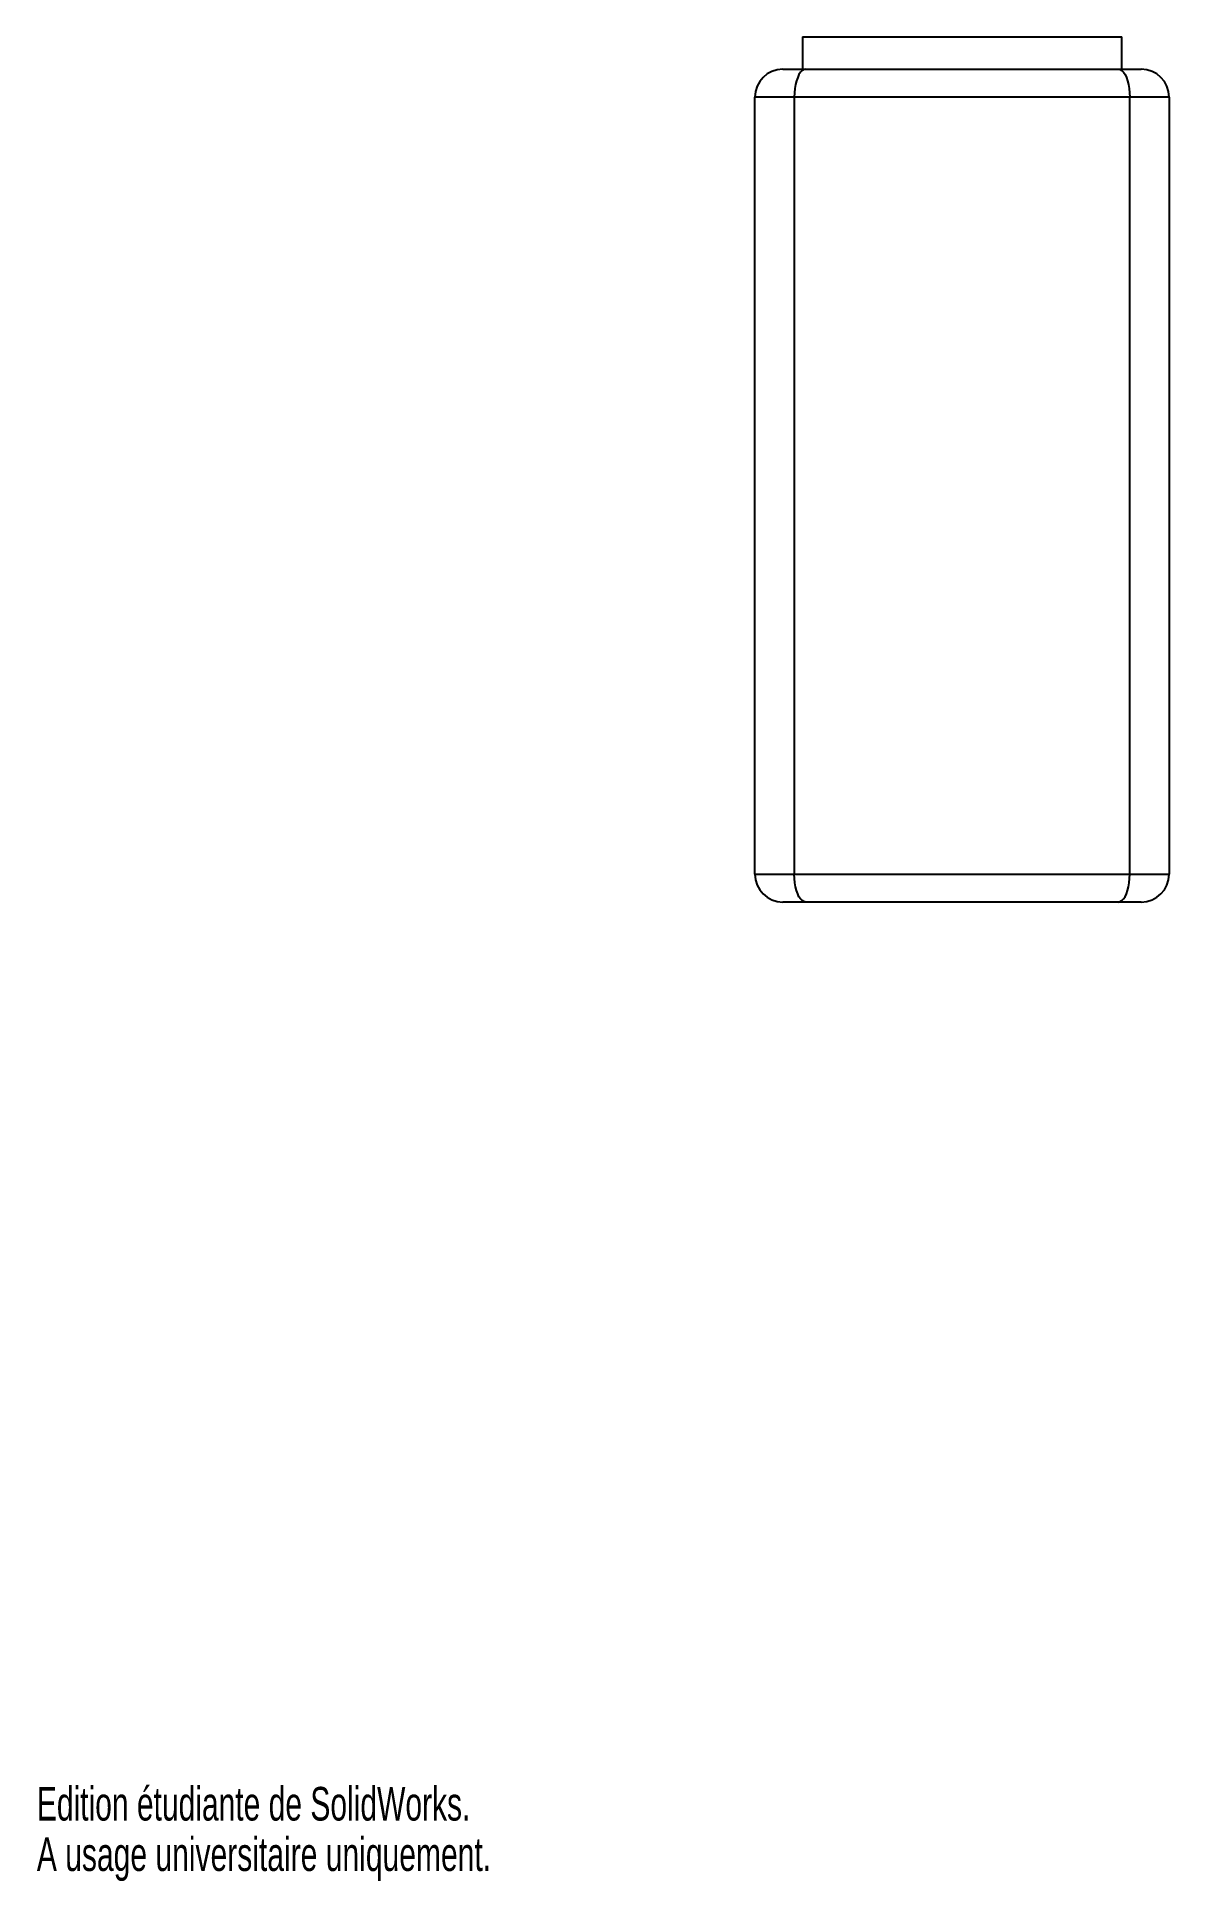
# Model space of a CAD drawing. Extents: x 0 to 122, y 0 to 199.
import ezdxf
from ezdxf.enums import TextEntityAlignment as Align

# ---------------------------------------------------------------- set-up
doc = ezdxf.new("R2010")
doc.units = 0
doc.layers.get('0').update_dxf_attribs({"linetype": 'CONTINUOUS'})

msp = doc.modelspace()

# ---------------------------------------------------------------- linework, layer by layer
at = {"color": 7, "linetype": 'CONTINUOUS'}
for p, q in [((82.72, 199.31), (82.72, 195.81)), ((82.72, 199.31), (117.22, 199.31)), ((117.22, 195.81), (117.22, 199.31)), ((80.59, 195.81), (83.08, 195.81)), ((83.08, 195.81), (116.85, 195.81)), ((116.85, 195.81), (119.34, 195.81)), ((81.84, 192.81), (77.59, 192.81)), ((77.59, 108.81), (77.59, 192.81)), ((118.09, 192.81), (81.84, 192.81)), ((81.84, 192.81), (81.84, 108.81)), ((122.34, 192.81), (118.09, 192.81)), ((118.09, 108.81), (118.09, 192.81)), ((122.34, 192.81), (122.34, 108.81)), ((77.59, 108.81), (81.84, 108.81)), ((81.84, 108.81), (118.09, 108.81)), ((118.09, 108.81), (122.34, 108.81)), ((83.08, 105.81), (80.59, 105.81)), ((116.85, 105.81), (83.08, 105.81)), ((119.34, 105.81), (116.85, 105.81))]:
    msp.add_line(p, q, dxfattribs=at)
for points in [[(83.08, 195.81), (82.89, 195.77), (82.7, 195.66), (82.52, 195.48), (82.35, 195.24), (82.21, 194.93), (82.08, 194.57), (81.98, 194.17), (81.9, 193.74), (81.86, 193.28), (81.84, 192.81)], [(116.85, 195.81), (117.04, 195.77), (117.23, 195.66), (117.41, 195.48), (117.58, 195.24), (117.73, 194.93), (117.85, 194.57), (117.96, 194.17), (118.03, 193.74), (118.08, 193.28), (118.09, 192.81)], [(83.08, 105.81), (82.89, 105.85), (82.7, 105.96), (82.52, 106.14), (82.35, 106.38), (82.21, 106.69), (82.08, 107.05), (81.98, 107.45), (81.9, 107.88), (81.86, 108.34), (81.84, 108.81)], [(116.85, 105.81), (117.04, 105.85), (117.23, 105.96), (117.41, 106.14), (117.58, 106.38), (117.73, 106.69), (117.85, 107.05), (117.96, 107.45), (118.03, 107.88), (118.08, 108.34), (118.09, 108.81)]]:
    msp.add_lwpolyline(points, dxfattribs=at)
for centre, start, end in [((80.59, 192.81), 90, 180), ((119.34, 192.81), 0, 90), ((80.59, 108.81), 180, 270), ((119.34, 108.81), 270, 0)]:
    msp.add_arc(centre, 3, start, end, dxfattribs=at)

# ---------------------------------------------------------------- texts
for s, width, p in [('Edition étudiante de SolidWorks.', 0.667188, (0, 5.45)), ('A usage universitaire uniquement.', 0.668182, (0, 0))]:
    msp.add_text(s, height=3.633, dxfattribs=dict(at, width=width)).set_placement(p, align=Align.BOTTOM_LEFT)

doc.saveas('drawing.dxf')
